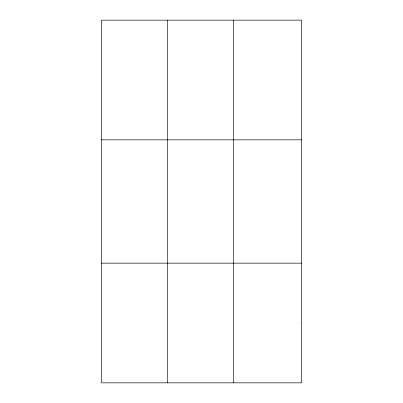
<?xml version="1.0" encoding="UTF-8"?>
<svg xmlns="http://www.w3.org/2000/svg" width="403" height="403" viewBox="0 0 403 403"><rect width="100%" height="100%" fill="white"/><g stroke="black" fill="none" stroke-linecap="round" stroke-linejoin="round"><path stroke-width="0.6" d="M167.467 382.85L167.467 20.15M233.528 382.85L233.528 20.15M101.41 139.841L301.59 139.841M101.41 263.159L301.59 263.159M301.59 323.005L301.59 382.85L101.41 382.85L101.41 20.15L301.59 20.15L301.59 323.005"/></g></svg>
